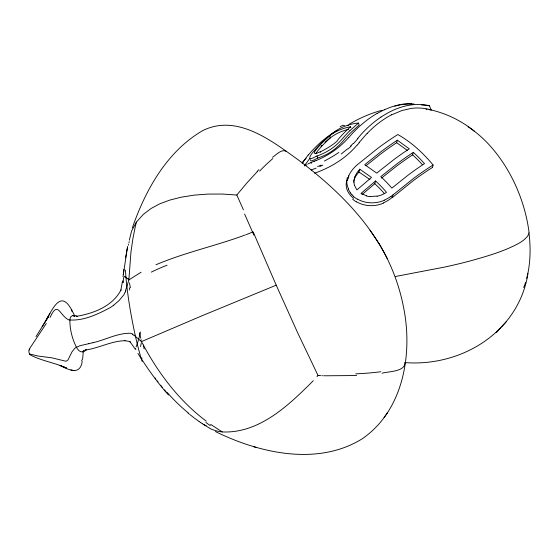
<?xml version="1.0" encoding="UTF-8"?>
<svg xmlns="http://www.w3.org/2000/svg" width="558" height="558" viewBox="0 0 558 558"><rect width="100%" height="100%" fill="white"/><g stroke="black" fill="none" stroke-linecap="round" stroke-linejoin="round"><path stroke-width="0.84" d="M125.501 290.774L128.863 279.956L130.956 252.035L132.86 238.796L135.392 226.143L136.396 222.098L143.385 214.314L151.183 208.427L159.734 203.837L169.806 200.085L180.98 197.239L194.142 195.133L207.485 194.1L222.07 194.044L236.808 195.021L246.622 183.254L257.294 171.613M129.177 241.712L128.898 242.974M129.31 240.205L131.667 230.789L136.396 222.098M123.011 276.677L127.343 247.961M123.939 269.27L123.29 274.376M122.446 281.323L120.842 290.334L121.044 289.909C112.514 306.363 93.584 313.443 76.348 316.372L77.276 316.246C74.988 315.172 70.782 314.914 70.245 318.109A15.275 4.352 75.1 0 0 69.896 320.111C69.778 329.443 72.247 338.852 76.404 347.188A15.784 4.422 75.2 0 0 77.548 348.987C79.466 352.217 83.526 353.284 86.274 349.754L85.346 350.047C98.892 348.185 111.3 340.952 125.055 340.701L124.573 340.659L128.717 341.294L130.356 342.068L129.993 341.719L135.196 349.099M83.337 351.038L82.668 358.661L81.628 360.845M354.797 176.858L353.932 182.333M125.571 257.901L127.629 246.392M141.286 342.996L140.63 346.19A37.798 3.404 -87.8 0 1 140.518 346.63M128.452 245.178L128.619 244.348M527.973 273.462C518.675 332.129 461.417 367.073 404.655 362.567M29.114 350.082L30.181 347.739L46.293 323.507M353.486 181.329L353.891 179.92M82.228 361.368C80.157 375.304 69.694 370.435 59.769 365.344L66.59 368.05C54.538 362.623 41.125 360.88 29.483 354.476L30.237 354.316M526.703 278.337L528.147 272.004A109.061 69.799 68.8 0 0 528.956 232.805L527.749 236.02L524.687 239.236A75.142 21.155 -7 0 1 518.528 243.49C503.316 251.658 486.555 256.366 470.003 260.991A187.223 52.752 -7 0 1 444.893 267.017L395.364 276.51M361.989 194.637L374.781 183.708L375.583 180.966A105.476 67.511 68.8 0 1 386.506 192.322A23.624 20.827 -8.3 0 1 377.103 196.242M365.95 165.768L380.193 154.385A185.158 91.198 -49.3 0 1 396.64 142.722L397.38 140.197L409.279 148.853A190.139 93.646 -49.3 0 0 393.934 159.539L376.706 173.119L364.737 164.687L380.968 151.734A187.697 92.447 -49.3 0 1 397.38 140.191M348.666 175.819A31.876 23.603 -22.1 0 1 357.706 164.422L377.682 148.414A183.652 90.452 -49.3 0 1 397.854 134.534C411.476 142.241 423.145 153.011 433.106 165.001A183.526 90.389 -49.3 0 0 413.645 178.337L392.999 194.895L392.176 197.72L412.139 181.545A181.141 89.217 -49.3 0 1 432.366 167.526M381.484 178.107L396.208 166.423A188.081 92.635 -49.3 0 1 412.613 154.866L413.345 152.376A125.871 80.561 68.8 0 1 424.485 163.64A187.816 92.502 -49.3 0 0 408.079 175.177L391.849 188.116A108.873 69.68 68.8 0 0 380.765 176.642L398 163.055A190.139 93.646 -49.3 0 1 413.345 152.369M432.359 167.533L433.106 165.001M310.506 159.602C310.025 162.587 314.224 159.741 315.416 159.218A97.866 62.636 68.8 0 1 317.809 158.095A97.734 62.552 68.8 0 1 320.271 157.133C329.087 154.085 336.837 148.261 342.926 141.258A183.798 141.188 66.8 0 1 350.724 132.699L359.206 125.076L358.403 123.074L349.894 130.649M524.876 284.364L525.531 282.39M132.337 227.915C145.478 189.922 167.009 151.302 202.763 130.6C237.108 113.546 271.634 140.783 298.614 160.132C334.061 186.825 367.269 218.555 387.301 258.717M348.08 177.793L348.834 175.84M347.32 180.429L348.039 178.609M125.048 292.155L124.232 294.122A4.171 1.709 -58.3 0 1 123.869 294.798L119.077 300.539L113.748 305.177M524.646 285.005L523.697 287.565M84.188 350.131L83.958 350.57M302.171 163.173L308.211 154.971M36.005 336.648L48.811 316.037L42.171 326.667M315.619 153.75L317.851 150.709A183.212 140.735 66.8 0 1 330.35 137.819A115.22 73.74 68.8 0 1 348.534 129.344M45.721 320.906L45.219 321.722C53.15 307.932 60.836 289.358 71.856 310.262M50.094 317.467C57.76 300.42 59.441 314.831 68.062 319.525A5.203 3.543 15.8 0 0 69.157 319.95C83.637 321.073 97.824 314.182 110.338 307.549A55.479 53.108 36.2 0 0 113.727 305.156M215.402 431.55C259.575 453.256 317.642 466.376 362.114 438.867C404.257 410.004 413.311 351.568 403.029 304.794L402.876 303.901C398.377 282.822 390.412 262.553 379.328 244.069M304.682 165.412L309.676 158.591M83.86 350.731L82.954 351.666M384.064 417.565L387.44 412.774M359.073 142.583L367.15 133.299M357.022 145.101C345.953 158.312 330.755 167.498 314.628 173.231M348.569 137.652C339.78 147.696 328.516 155.563 316.135 160.516M319.309 375.569L318.032 375.492L317.014 376.636M496.167 332.687L500.896 327.574M501.607 326.786L506.197 321.827M313.296 380.689C288.884 405.157 259.337 433.601 222.258 431.941A179.836 79.166 -59.2 0 1 210.554 428.781L202.526 423.829M352.921 143.692L350.64 145.98M340.094 126.743L342.647 125.306L344.446 125.397M325.056 142.346L330.406 137.659M347.474 148.916L341.273 153.98M375.583 180.966L360.977 193.438L366.676 195.844M392.999 194.895L391.095 196.402M272.513 157.279C276.524 154.685 281.699 148.449 286.603 151.525M129.944 279.23L141.132 272.213M129.749 279.363L128.863 279.956M380.968 117.103C391.402 110.128 403.441 105.002 416.115 104.513A79.027 60.703 66.8 0 1 429.402 105.692L431.118 109.947C446.93 113.679 461.898 121.037 474.488 131.304M336.858 130.725L337.353 130.439M377.208 113.407L384.295 109.752M349.461 124.057C359.659 118.143 370.484 113.295 381.916 110.324M307.856 163.94L314.328 161.157M391.667 114.795L402.053 110.484L411.204 108.419A71.396 54.844 66.8 0 1 431.118 109.905M322.866 165.098L319.79 166.528M138.356 338.943L141.516 341.58L201.975 315.786L276.217 285.173L297.421 332.254L318.032 375.492M350.536 126.806A184.893 142.032 66.8 0 0 338.002 139.612C338.002 143.015 304.912 162.238 317.007 148.616A184.893 142.032 66.8 0 1 329.541 135.817A117.285 75.065 68.8 0 1 350.529 126.792L350.891 127.684M349.894 130.649A185.521 142.513 66.8 0 0 342.068 139.151C335.225 147.131 326.102 153.031 316.135 156.303C307.165 161.757 308.902 156.652 313.819 151.274A185.521 142.513 66.8 0 1 321.645 142.778L330.148 135.203L330.399 135.824M155.954 264.757C184.949 252.446 215.925 245.848 245.408 234.904M384.329 200.273C375.806 203.991 365.525 203.74 357.42 199.073M383.506 203.112C374.983 206.851 364.702 206.537 356.611 201.843M316.142 168.097L311.071 170.057M246.19 234.611L253.151 231.898L276.217 285.173M93.067 342.689C105.678 339.808 117.654 332.875 130.865 333.279A1.988 1.032 8.5 0 1 131.409 333.426L132.783 334.179M88.603 343.735L80.038 345.674L75.755 347.578A5.559 3.243 -31 0 0 74.835 348.297L72.031 351.763L67.999 359.931L66.067 361.284L52.173 357.901L37.972 356.018L29.937 354.065M377.082 196.123L370.268 196.465M382 373.218C388.514 371.398 404.69 371.747 404.899 363.146M356.625 375.534L324.707 375.792M29.72 349.162L29.246 349.127M323.626 375.757L324.156 375.778M322.594 375.715L321.847 375.687M320.662 375.632L319.755 375.59M403.441 104.207A83.756 64.337 66.8 0 1 411.595 103.844L414.015 103.976M72.938 315.702L74.863 316.609M70.894 369.933L74.563 370.665M253.848 446.791L256.624 447.495M125.222 276.873L128.312 279.321M206.209 425.719L205.665 425.482M205.532 425.419L203.433 424.415M222.258 431.941L210.589 424.331M396.64 142.729L407.549 150.527M71.801 311.099L72.938 312.236L74.807 316.177M202.338 423.703L200.796 422.671M468.148 126.806L469.934 127.991A108.559 69.499 68.8 0 1 529.103 232.832M200.594 422.532L199.122 421.513M198.906 421.353L194.777 418.361M194.247 417.963L189.783 414.496M206.244 421.157C178.581 400.393 157.412 372.088 141.516 341.58M369.926 179.543L358.885 171.948L359.701 169.151L371.516 177.444L356.911 189.915L354.414 185.228M189.204 414.029L188.039 413.08M133.815 334.995L137.763 338.441M353.521 196.318L351.965 194.833M168.474 395.001C157.028 382.111 147.096 367.98 137.924 353.409M350.361 192.915L348.241 189.113M370.003 230.189L379.3 244.02M141.892 357.88L142.13 358.278M71.577 309.753L72.359 311.176M243.434 209.85L236.808 195.021M329.541 135.817L330.35 137.819M320.194 151.344L320.571 152.271M316.944 155.94L317.809 158.095M311.036 162.413L311.413 163.341M135.608 348.506L135.789 349.238A36.981 3.606 -87.7 0 0 135.859 349.468M140.783 338.288L140.037 334.981A34.47 1.493 78.4 0 1 139.549 332.763M129.435 282.829L130.405 287.816M122.648 282.613L122.572 280.855M412.62 154.866A122.69 78.525 68.8 0 1 422.392 164.666M354.17 179.404A23.61 17.835 -21.6 0 1 359.052 172.045M374.781 183.708A101.981 65.272 68.8 0 1 384.378 193.577M320.955 146.363A183.791 141.181 66.8 0 1 321.959 145.338M49.976 313.505A173.392 42.429 -65.6 0 1 46.342 319.385M29.546 353.737A4.715 4.617 -83 0 1 29.044 350.061M140.483 332.059A72.498 8.503 -83.6 0 1 136.068 346.936M141.132 339.543A47.012 7.045 86.1 0 1 140.937 341.029M143.371 345.081A41.166 3.222 75 0 1 144.124 348.938M132.323 334.291A22.271 10.19 12.5 0 1 133.355 335.079M93.081 342.647A29.239 8.112 -17.6 0 1 88.638 343.686M125.822 290.579A25.584 9.123 -59.6 0 1 125.376 291.98M128.138 278.595A45.358 8.07 73.2 0 1 128.675 279.146M129.268 287.74A41.104 2.211 81.2 0 1 129.679 290.034M123.451 282.648A75.197 9.8 66.8 0 1 125.013 276.363M142.164 361.445A59.601 6.661 79.7 0 1 125.487 270.079M391.981 197.539A33.006 29.518 -7.2 0 1 383.388 202.889M390.998 196.29A32.51 29.065 -6.6 0 1 384.26 200.141M357.315 199.171A25.675 19.356 1 0 1 353.416 196.388M352.028 194.805A25.731 19.209 1.8 0 1 350.417 192.894M348.617 188.988A26.421 20.255 -5 0 1 347.271 177.695M356.492 201.954A25.766 19.293 1.8 0 1 352.593 199.157M353.709 198.376A25.996 19.209 2.8 0 1 346.832 180.332M347.815 178.581A31.311 23.018 -22.8 0 1 348.778 176.67M354.881 176.865A23.659 17.982 -20.9 0 1 359.854 169.241M354.393 185.235A20.039 15.77 -12.3 0 1 353.974 182.326M370.226 196.688A19.935 16.594 -7.8 0 1 366.585 196.046M330.127 135.169A119.879 76.725 68.8 0 1 358.389 123.032M380.8 371.74A192.677 100.552 10.1 0 1 355.69 373.853M244.599 214.035A191.087 10.735 67.5 0 1 253.848 235.099M259.603 171.125A109.298 59.239 -54.8 0 1 272.834 158.563M257.182 171.404A168.565 94.232 -55.4 0 1 258.842 169.688M210.289 425.649A134.638 82.521 52.3 0 1 205.874 422.455M151.288 272.13A193.745 40.978 -8.5 0 1 167.058 265.183M188.199 412.885A180.269 179.237 72.6 0 1 167.107 392.351M165.998 391.744A226.862 226.06 81.9 0 1 164.45 389.916M162.538 387.594A226.862 226.06 81.9 0 1 160.641 385.236M158.026 381.867A226.862 226.06 81.9 0 1 157.286 380.891M155.822 378.931A226.862 226.06 81.9 0 1 155.096 377.94M359.408 142.506A48.846 17.249 -36.1 0 1 357.357 145.045M367.227 133.397A154.503 118.673 66.8 0 1 391.632 114.725M425.991 109.18A117.103 74.946 68.8 0 1 427.01 109.319M429.067 109.647A117.103 74.946 68.8 0 1 431.132 110.045M421.402 104.946A124.629 79.766 68.8 0 1 429.416 105.811M320.969 165.126A39.827 7.073 -29.4 0 1 317.572 166.633M338.818 152.487A39.081 9.967 -31.9 0 1 324.296 161.06M351.219 146.022A44.535 16.866 -33.9 0 1 348.004 149.028M357.922 138.51A47.514 15.931 -35.3 0 1 353.36 143.657M357.525 138.677A170.908 131.283 66.8 0 1 380.954 117.075M394.848 106.166A127.719 81.74 68.8 0 1 411.602 103.879M384.336 109.849A109.145 83.84 66.8 0 1 403.413 104.102M348.638 137.742A175.798 135.043 66.8 0 1 377.166 113.323M316.058 160.585A27.795 5.357 -32 0 1 314.245 161.227M347.627 125.557A109.131 83.833 66.8 0 1 348.68 125.138M308.281 155.061A175.798 135.043 66.8 0 1 336.321 130.935M306.977 164.708A27.74 3.299 -36.4 0 1 304.319 165.921M302.541 162.713A47.507 6.312 -44.8 0 1 303.503 161.548M302.652 162.225A170.908 131.283 66.8 0 1 306.091 158.179"/></g></svg>
